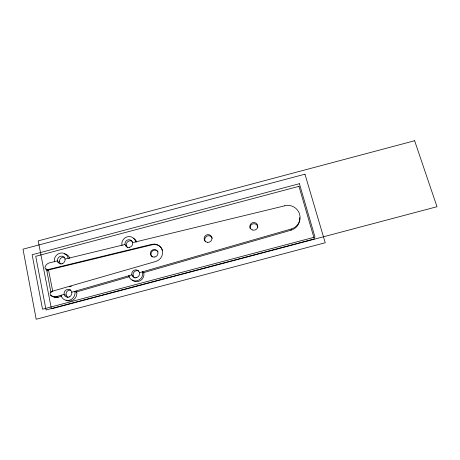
<?xml version="1.0" encoding="UTF-8"?>
<svg xmlns="http://www.w3.org/2000/svg" width="460" height="460" viewBox="0 0 460 460"><rect width="100%" height="100%" fill="white"/><g stroke="black" fill="none" stroke-linecap="round" stroke-linejoin="round"><path stroke-width="0.69" d="M284.567 205.861L132.629 242.638M142.801 272.866L291.03 230.19L291.22 228.999A12.431 12.081 4.3 0 0 299.621 214.233A12.431 12.081 4.3 0 0 284.579 205.689M51.784 295.797L50.882 295.544A2.455 2.294 -53.1 0 1 51.945 291.352L155.9 261.418A9.022 8.705 -42.4 0 0 162.368 250.625A9.022 8.705 -42.4 0 0 151.903 244.323L47.702 269.646A2.426 2.26 -49.4 0 1 45.218 266.466A6.331 5.911 -49.6 0 1 49.645 262.815L57.488 260.912M69.345 286.833L71.415 286.235M50.882 295.544A6.394 5.986 -52.7 0 0 56.292 296.637L64.164 294.371M71.766 292.18L131.853 274.885M139.466 272.694L291.22 228.999M53.279 296.401A6.336 5.934 -52.8 0 0 58.276 297.2L61.646 296.228M65.113 295.234L66.073 294.958M75.912 292.123L129.369 276.73M132.371 275.868L133.141 275.649M65.061 259.066L125.028 244.484M57.902 262.165L59.438 261.792M125.591 245.709L126.362 245.519M47.271 270.928A2.461 0.494 -11.3 0 1 48.541 269.974L152.346 244.749A8.987 8.677 -42.4 0 1 162.558 250.257M56.292 296.637L58.276 297.2M61.421 295.377L61.053 295.268A7.36 6.917 -53.2 0 0 69.443 300.242A7.36 6.917 -53.2 0 0 74.905 291.439L76.716 292.048A7.291 6.86 -53.3 0 1 73.795 299.541A7.291 6.86 -53.3 0 1 66.027 300.098M74.871 291.289L76.682 291.899M47.702 269.646L48.541 269.974L52.773 291.6M54.636 261.774L54.389 261.665A7.245 6.785 -48.2 0 1 59.984 253.178A7.245 6.785 -48.2 0 1 68.137 258.169L68.367 258.279M128.99 275.919L128.743 275.781A7.285 7.003 -48.8 0 0 137.304 280.709A7.285 7.003 -48.8 0 0 142.612 271.946L143.802 272.734A7.216 6.94 -48.9 0 1 132.066 279.927M142.577 271.797L143.761 272.59M122.09 245.37L121.923 245.243A7.187 6.877 -42.4 0 1 127.38 236.779A7.187 6.877 -42.4 0 1 135.712 241.736L136.252 242.202M151.903 244.323L152.346 244.749M50.847 292.042L46.667 269.721A6.273 5.859 -49.7 0 1 46.73 269.1M61.071 264.207A3.95 3.703 -48.2 0 1 64.607 257.238M127.84 247.779A3.916 3.749 -42.5 0 1 126.966 242.587A3.916 3.749 -42.5 0 1 132.187 241.293M68.086 297.471A4.008 3.772 -53.3 0 1 70.713 290.007M135.223 278.145A3.967 3.818 -48.9 0 1 133.446 272.93A3.967 3.818 -48.9 0 1 138.742 271.055M64.423 253.96A7.176 6.727 -48.2 0 1 69.834 258.474M133.239 238.263A7.124 6.814 -42.5 0 1 136.551 241.603M299.747 217.637A12.316 11.977 4.5 0 1 291.03 230.19M47.713 270.261A5.422 5.071 -49.7 0 1 47.702 269.991M152.455 256.921A3.852 3.72 -42.5 0 1 152.323 251.079A3.852 3.72 -42.5 0 1 158.102 251.913M57.103 296.867A6.371 5.968 -52.7 0 1 51.71 295.78A2.444 2.288 -53.2 0 1 51.146 295.038M48.541 269.974A2.415 2.254 -49.5 0 1 46.046 268.841M51.198 292.324A2.478 0.42 -11.8 0 1 51.267 292.203M51.94 291.864A2.478 0.42 -11.8 0 1 52.198 291.772M205.453 241.88A3.916 3.824 -27.8 0 1 206.827 236.204A3.916 3.824 -27.8 0 1 212.296 238.245M250.159 228.557A3.916 3.829 -7.2 0 1 253.293 223.784A3.916 3.829 -7.2 0 1 257.853 227.24M414.621 140.743L38.22 240.879L51.411 308.838L437 206.724L414.621 140.743M304.968 174.185L23 249.182L36.19 319.257L325.22 242.748L304.968 174.185M299.391 183.707L32.142 254.754L42.544 309.218L314.991 237.061L299.391 183.707M298.96 186.34L35.736 256.3L46.052 309.959L314.306 238.918L298.96 186.34M154.842 257.008A3.875 3.737 -42.4 0 0 157.055 250.729A3.875 3.737 -42.4 0 0 150.558 252.143A3.875 3.737 -42.4 0 0 154.842 257.008M207.793 242.362A3.95 3.858 -27.7 0 0 211.565 236.699A3.95 3.858 -27.7 0 0 204.769 236.4A3.95 3.858 -27.7 0 0 207.793 242.362M252.23 229.908A3.956 3.864 -7.3 0 0 257.715 225.871A3.956 3.864 -7.3 0 0 251.424 223.261A3.956 3.864 -7.3 0 0 252.23 229.908M136.792 277.518A4.008 3.852 -48.8 0 0 138.345 270.819A4.008 3.852 -48.8 0 0 131.842 273.044A4.008 3.852 -48.8 0 0 136.792 277.518M69.379 296.884A4.048 3.806 -53.2 0 0 70.397 290.047A4.048 3.806 -53.2 0 0 64.112 292.916A4.048 3.806 -53.2 0 0 69.379 296.884M129.501 247.336A3.956 3.783 -42.4 0 0 131.801 240.959A3.956 3.783 -42.4 0 0 125.189 242.408A3.956 3.783 -42.4 0 0 129.501 247.336M62.238 263.672A3.985 3.732 -48.2 0 0 64.02 257.105A3.985 3.732 -48.2 0 0 57.569 259.204A3.985 3.732 -48.2 0 0 62.238 263.672"/></g></svg>
